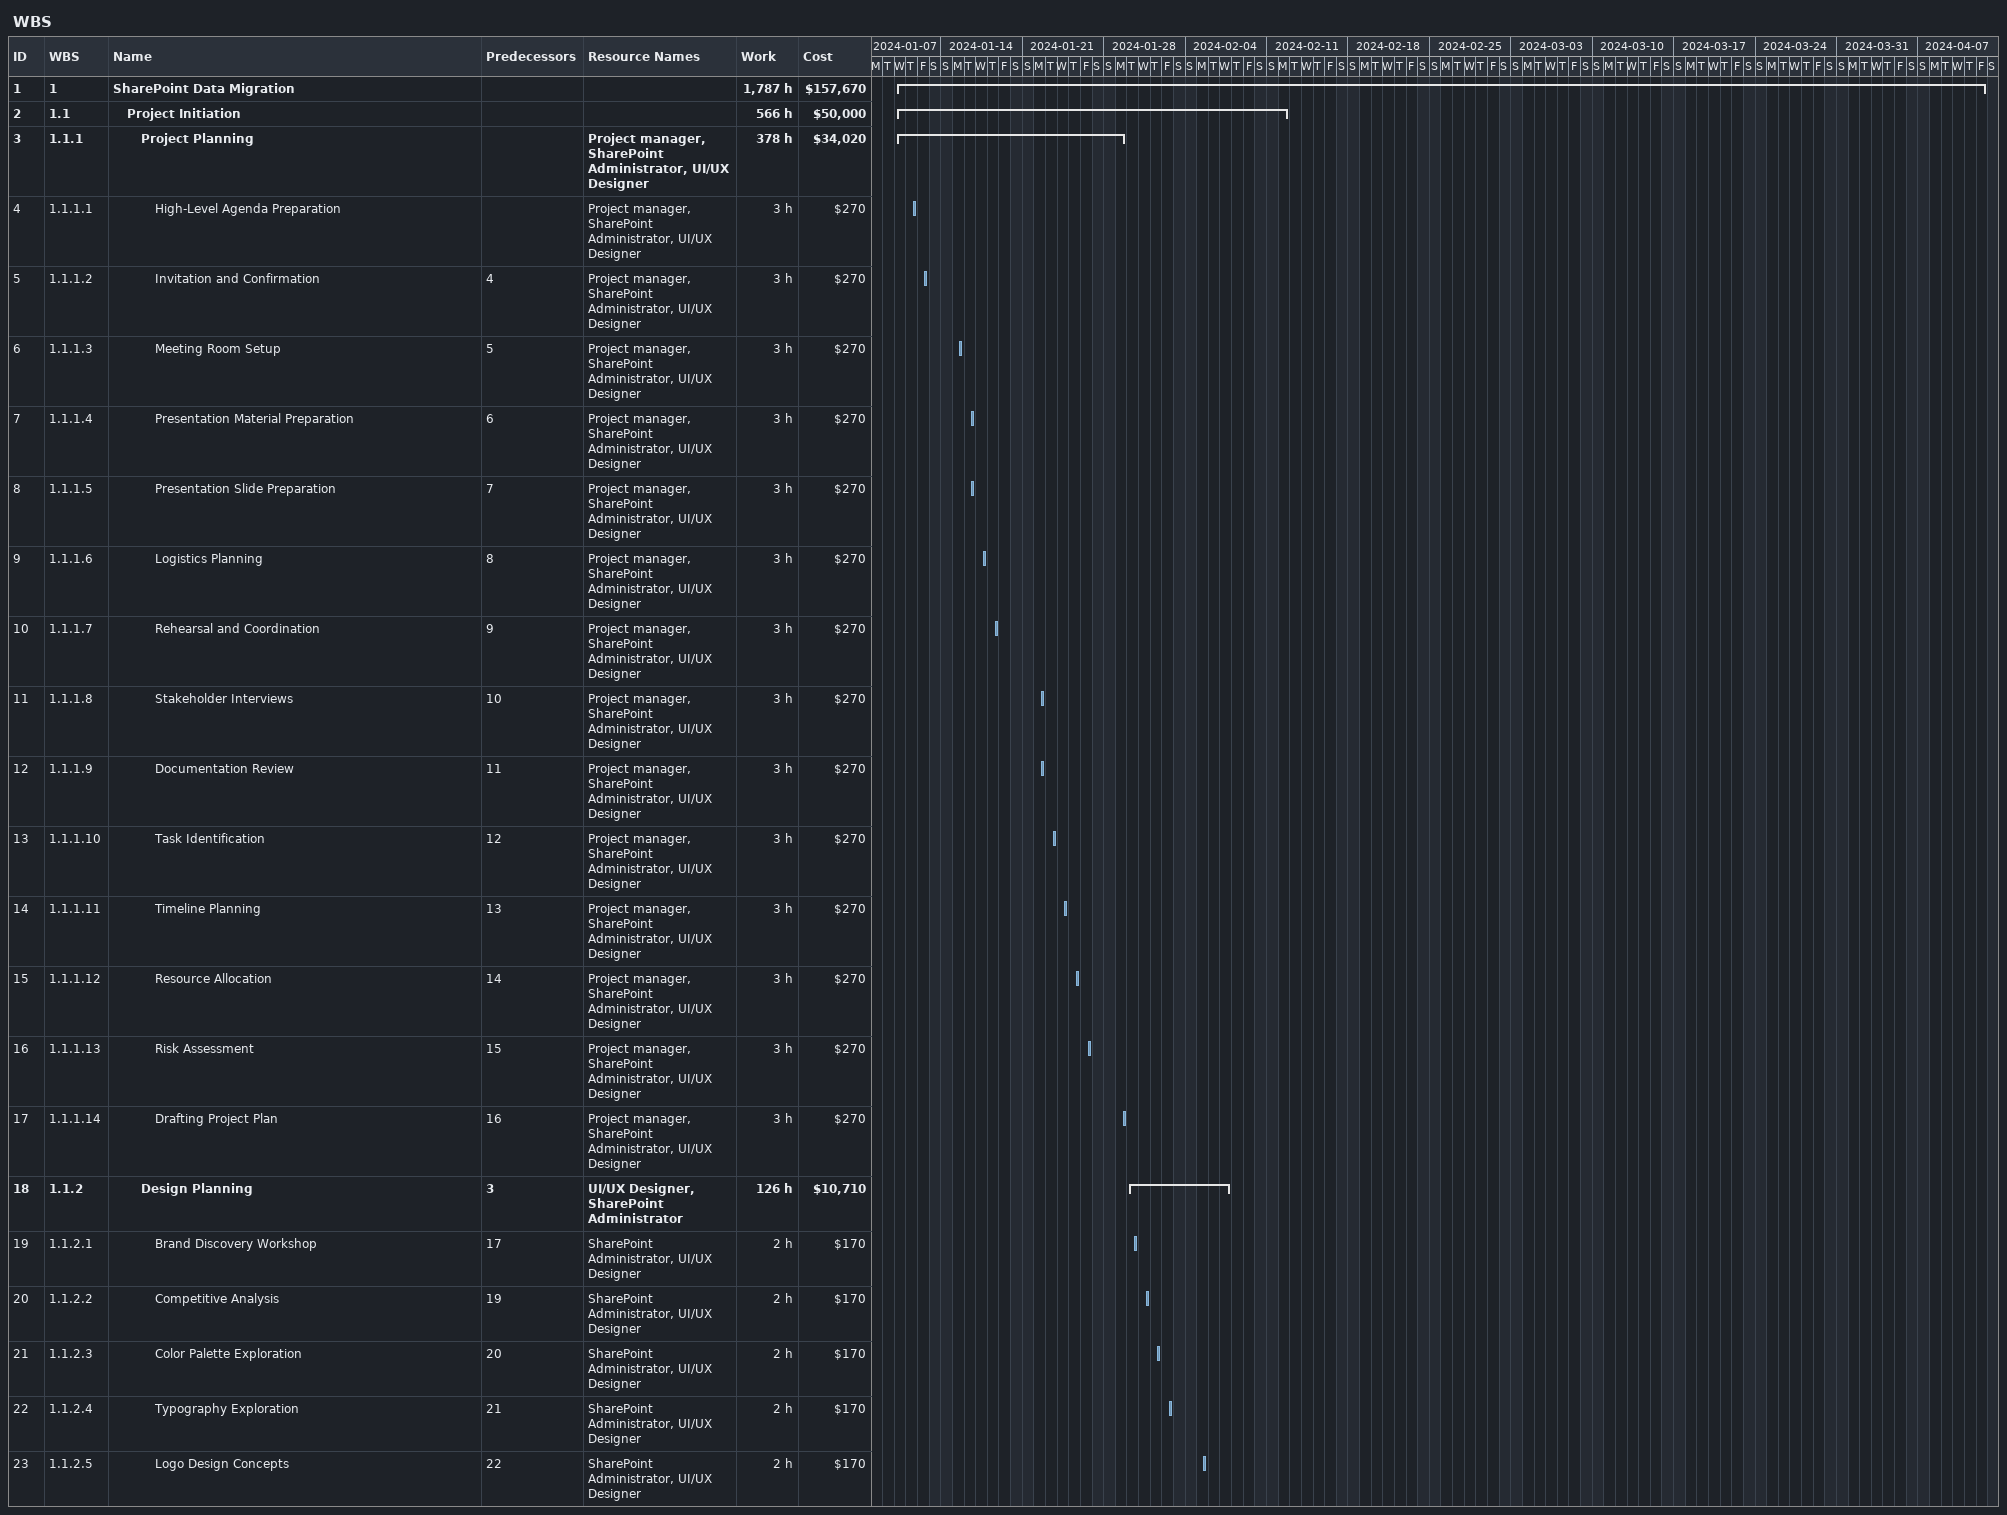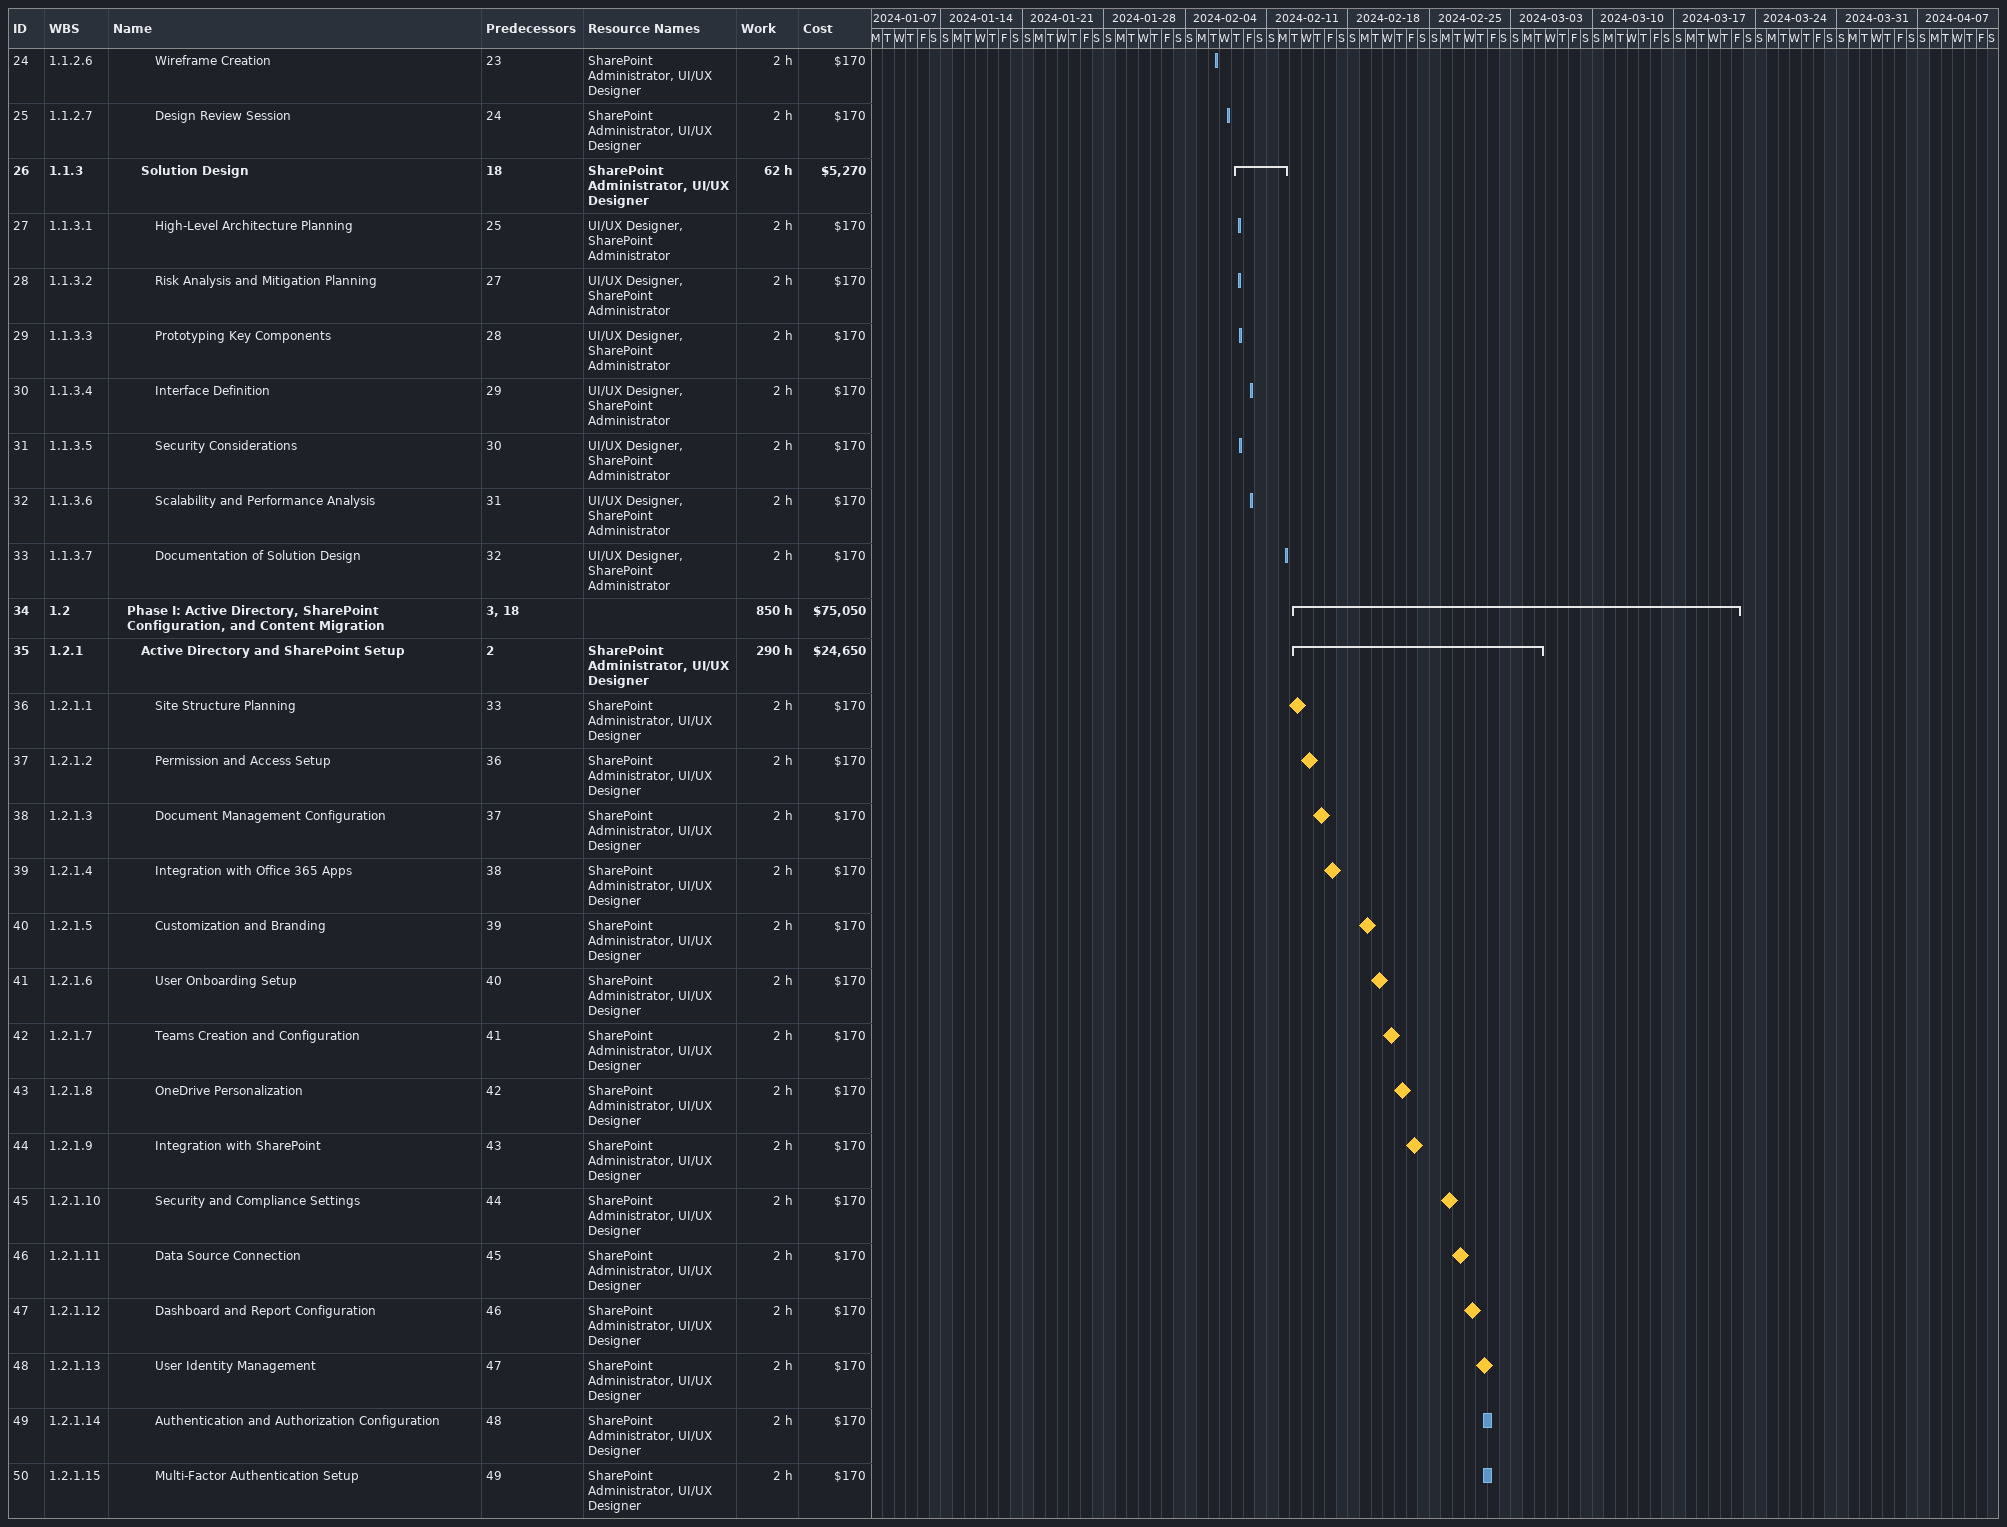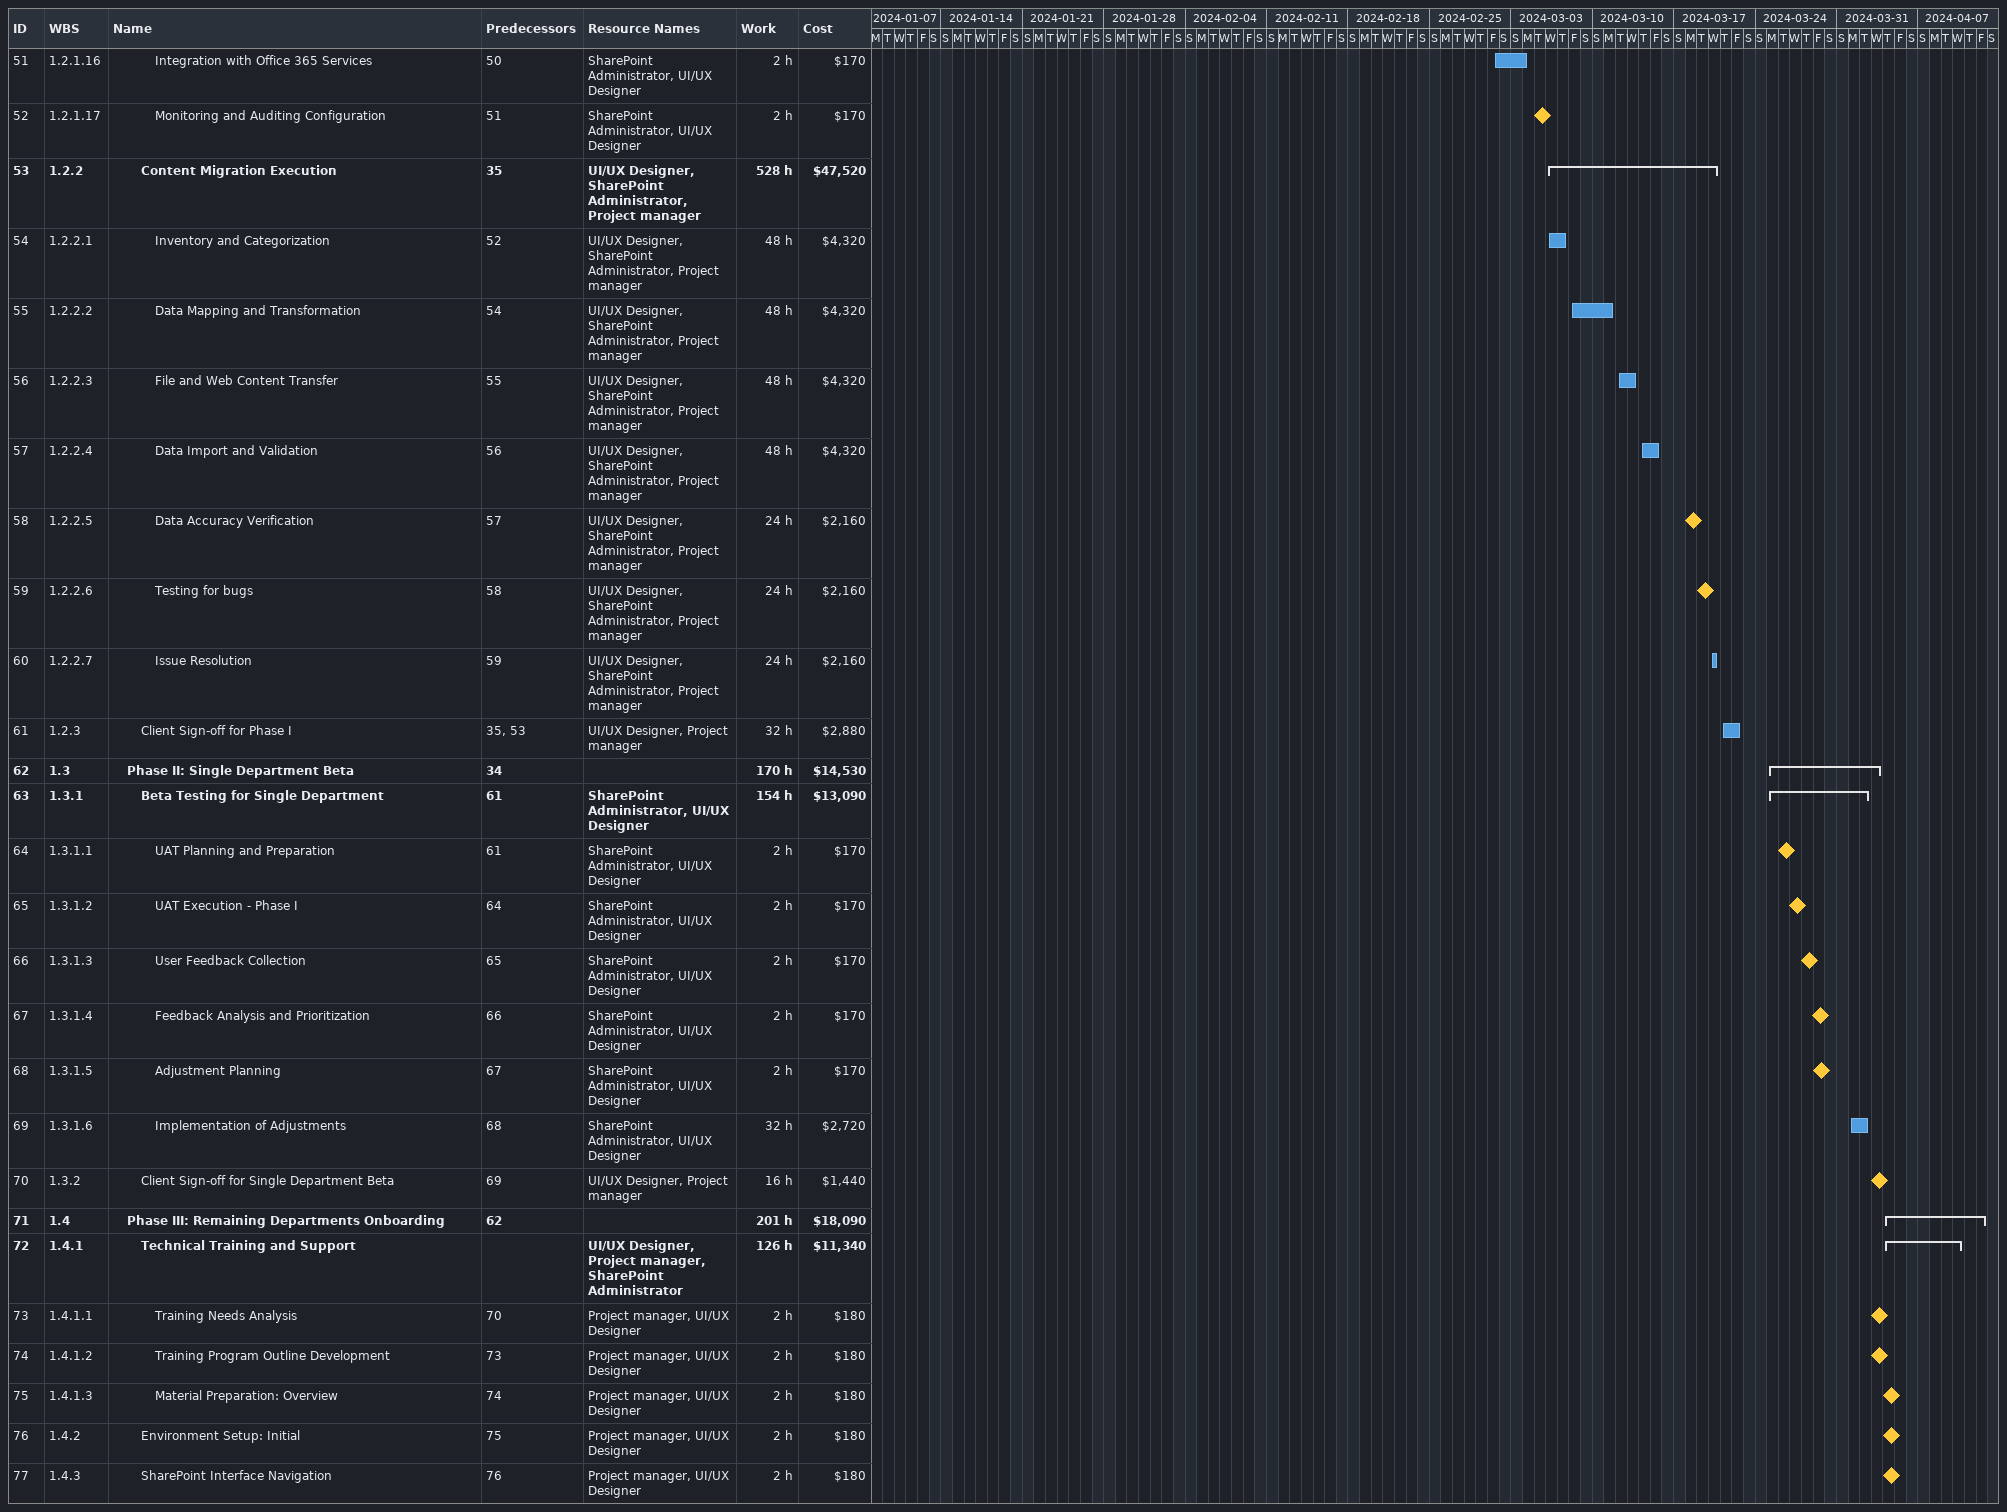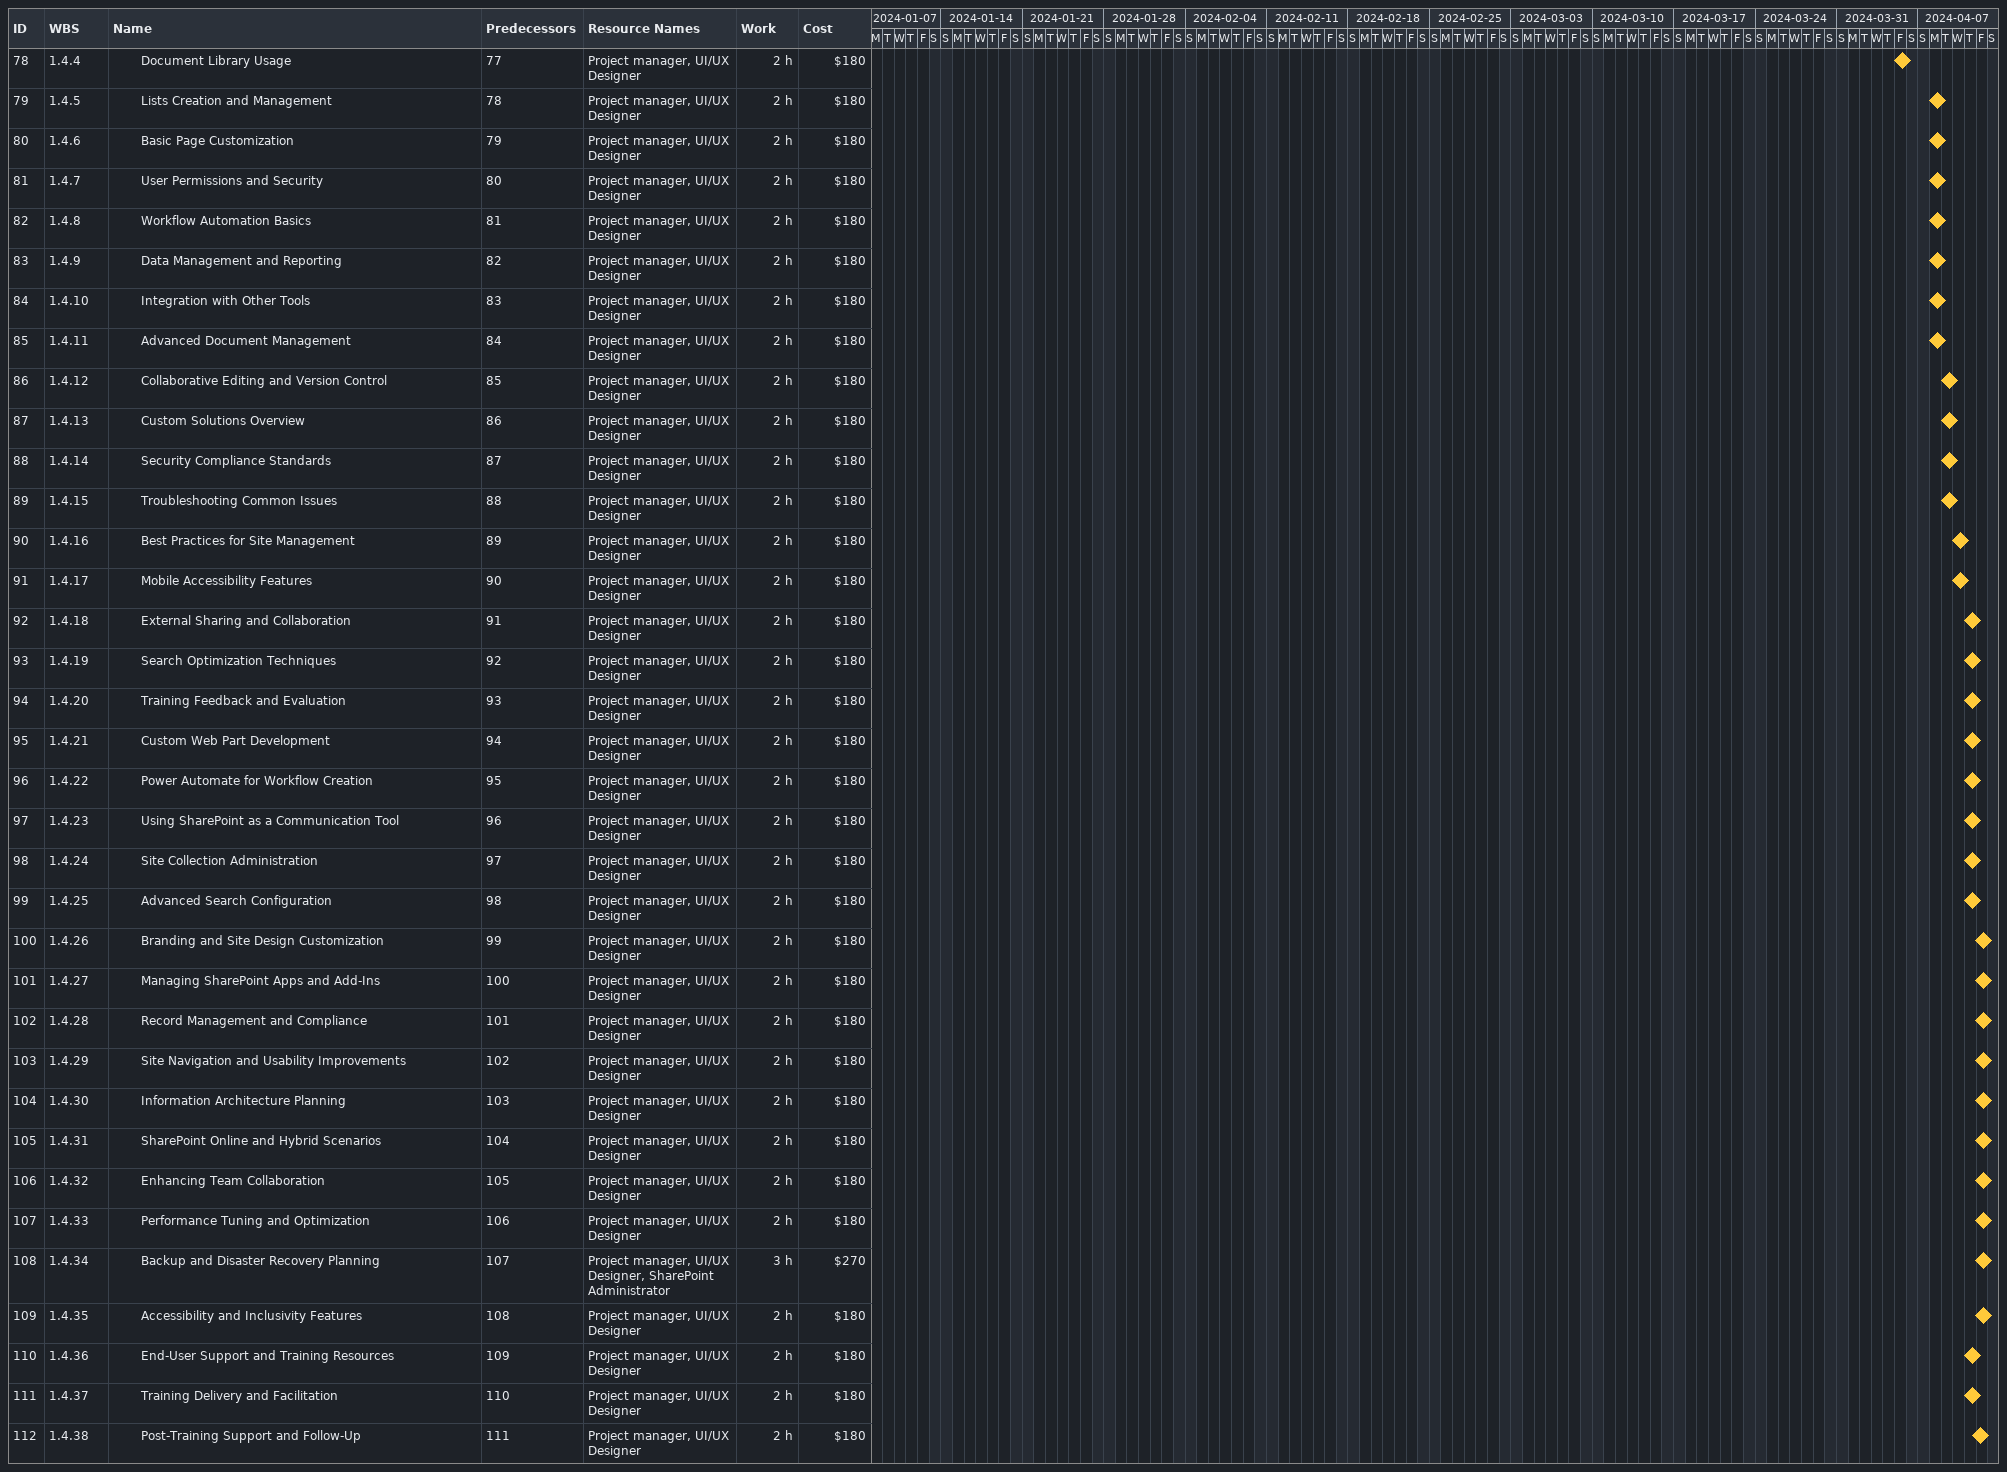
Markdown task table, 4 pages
WBS

| ID | WBS | Task | Start | Finish | Predecessors | Resources | Work (h) | Cost ($) |
|---|---|---|---|---|---|---|---|---|
| 1 | 1 | **SharePoint Data Migration** | 2024-01-10 | 2024-04-12 |  |  | 1787 | 157670 |
| 2 | 1.1 | **Project Initiation** | 2024-01-10 | 2024-02-12 |  |  | 566 | 50000 |
| 3 | 1.1.1 | **Project Planning** | 2024-01-10 | 2024-01-29 |  | Project manager, SharePoint Administrator, UI/UX Designer | 378 | 34020 |
| 4 | 1.1.1.1 | High-Level Agenda Preparation | 2024-01-11 | 2024-01-11 |  | Project manager, SharePoint Administrator, UI/UX Designer | 3 | 270 |
| 5 | 1.1.1.2 | Invitation and Confirmation | 2024-01-12 | 2024-01-12 | 4 | Project manager, SharePoint Administrator, UI/UX Designer | 3 | 270 |
| 6 | 1.1.1.3 | Meeting Room Setup | 2024-01-15 | 2024-01-15 | 5 | Project manager, SharePoint Administrator, UI/UX Designer | 3 | 270 |
| 7 | 1.1.1.4 | Presentation Material Preparation | 2024-01-16 | 2024-01-16 | 6 | Project manager, SharePoint Administrator, UI/UX Designer | 3 | 270 |
| 8 | 1.1.1.5 | Presentation Slide Preparation | 2024-01-16 | 2024-01-16 | 7 | Project manager, SharePoint Administrator, UI/UX Designer | 3 | 270 |
| 9 | 1.1.1.6 | Logistics Planning | 2024-01-17 | 2024-01-17 | 8 | Project manager, SharePoint Administrator, UI/UX Designer | 3 | 270 |
| 10 | 1.1.1.7 | Rehearsal and Coordination | 2024-01-18 | 2024-01-18 | 9 | Project manager, SharePoint Administrator, UI/UX Designer | 3 | 270 |
| 11 | 1.1.1.8 | Stakeholder Interviews | 2024-01-22 | 2024-01-22 | 10 | Project manager, SharePoint Administrator, UI/UX Designer | 3 | 270 |
| 12 | 1.1.1.9 | Documentation Review | 2024-01-22 | 2024-01-22 | 11 | Project manager, SharePoint Administrator, UI/UX Designer | 3 | 270 |
| 13 | 1.1.1.10 | Task Identification | 2024-01-23 | 2024-01-23 | 12 | Project manager, SharePoint Administrator, UI/UX Designer | 3 | 270 |
| 14 | 1.1.1.11 | Timeline Planning | 2024-01-24 | 2024-01-24 | 13 | Project manager, SharePoint Administrator, UI/UX Designer | 3 | 270 |
| 15 | 1.1.1.12 | Resource Allocation | 2024-01-25 | 2024-01-25 | 14 | Project manager, SharePoint Administrator, UI/UX Designer | 3 | 270 |
| 16 | 1.1.1.13 | Risk Assessment | 2024-01-26 | 2024-01-26 | 15 | Project manager, SharePoint Administrator, UI/UX Designer | 3 | 270 |
| 17 | 1.1.1.14 | Drafting Project Plan | 2024-01-29 | 2024-01-29 | 16 | Project manager, SharePoint Administrator, UI/UX Designer | 3 | 270 |
| 18 | 1.1.2 | **Design Planning** | 2024-01-30 | 2024-02-07 | 3 | UI/UX Designer, SharePoint Administrator | 126 | 10710 |
| 19 | 1.1.2.1 | Brand Discovery Workshop | 2024-01-30 | 2024-01-30 | 17 | SharePoint Administrator, UI/UX Designer | 2 | 170 |
| 20 | 1.1.2.2 | Competitive Analysis | 2024-01-31 | 2024-01-31 | 19 | SharePoint Administrator, UI/UX Designer | 2 | 170 |
| 21 | 1.1.2.3 | Color Palette Exploration | 2024-02-01 | 2024-02-01 | 20 | SharePoint Administrator, UI/UX Designer | 2 | 170 |
| 22 | 1.1.2.4 | Typography Exploration | 2024-02-02 | 2024-02-02 | 21 | SharePoint Administrator, UI/UX Designer | 2 | 170 |
| 23 | 1.1.2.5 | Logo Design Concepts | 2024-02-05 | 2024-02-05 | 22 | SharePoint Administrator, UI/UX Designer | 2 | 170 |
| 24 | 1.1.2.6 | Wireframe Creation | 2024-02-06 | 2024-02-06 | 23 | SharePoint Administrator, UI/UX Designer | 2 | 170 |
| 25 | 1.1.2.7 | Design Review Session | 2024-02-07 | 2024-02-07 | 24 | SharePoint Administrator, UI/UX Designer | 2 | 170 |
| 26 | 1.1.3 | **Solution Design** | 2024-02-08 | 2024-02-12 | 18 | SharePoint Administrator, UI/UX Designer | 62 | 5270 |
| 27 | 1.1.3.1 | High-Level Architecture Planning | 2024-02-08 | 2024-02-08 | 25 | UI/UX Designer, SharePoint Administrator | 2 | 170 |
| 28 | 1.1.3.2 | Risk Analysis and Mitigation Planning | 2024-02-08 | 2024-02-08 | 27 | UI/UX Designer, SharePoint Administrator | 2 | 170 |
| 29 | 1.1.3.3 | Prototyping Key Components | 2024-02-08 | 2024-02-08 | 28 | UI/UX Designer, SharePoint Administrator | 2 | 170 |
| 30 | 1.1.3.4 | Interface Definition | 2024-02-09 | 2024-02-09 | 29 | UI/UX Designer, SharePoint Administrator | 2 | 170 |
| 31 | 1.1.3.5 | Security Considerations | 2024-02-08 | 2024-02-08 | 30 | UI/UX Designer, SharePoint Administrator | 2 | 170 |
| 32 | 1.1.3.6 | Scalability and Performance Analysis | 2024-02-09 | 2024-02-09 | 31 | UI/UX Designer, SharePoint Administrator | 2 | 170 |
| 33 | 1.1.3.7 | Documentation of Solution Design | 2024-02-12 | 2024-02-12 | 32 | UI/UX Designer, SharePoint Administrator | 2 | 170 |
| 34 | 1.2 | **Phase I: Active Directory, SharePoint Configuration, and Content Migration** | 2024-02-13 | 2024-03-22 | 3, 18 |  | 850 | 75050 |
| 35 | 1.2.1 | **Active Directory and SharePoint Setup** | 2024-02-13 | 2024-03-05 | 2 | SharePoint Administrator, UI/UX Designer | 290 | 24650 |
| 36 | 1.2.1.1 | Site Structure Planning (milestone) | 2024-02-13 | 2024-02-13 | 33 | SharePoint Administrator, UI/UX Designer | 2 | 170 |
| 37 | 1.2.1.2 | Permission and Access Setup (milestone) | 2024-02-14 | 2024-02-14 | 36 | SharePoint Administrator, UI/UX Designer | 2 | 170 |
| 38 | 1.2.1.3 | Document Management Configuration (milestone) | 2024-02-15 | 2024-02-15 | 37 | SharePoint Administrator, UI/UX Designer | 2 | 170 |
| 39 | 1.2.1.4 | Integration with Office 365 Apps (milestone) | 2024-02-16 | 2024-02-16 | 38 | SharePoint Administrator, UI/UX Designer | 2 | 170 |
| 40 | 1.2.1.5 | Customization and Branding (milestone) | 2024-02-19 | 2024-02-19 | 39 | SharePoint Administrator, UI/UX Designer | 2 | 170 |
| 41 | 1.2.1.6 | User Onboarding Setup (milestone) | 2024-02-20 | 2024-02-20 | 40 | SharePoint Administrator, UI/UX Designer | 2 | 170 |
| 42 | 1.2.1.7 | Teams Creation and Configuration (milestone) | 2024-02-21 | 2024-02-21 | 41 | SharePoint Administrator, UI/UX Designer | 2 | 170 |
| 43 | 1.2.1.8 | OneDrive Personalization (milestone) | 2024-02-22 | 2024-02-22 | 42 | SharePoint Administrator, UI/UX Designer | 2 | 170 |
| 44 | 1.2.1.9 | Integration with SharePoint (milestone) | 2024-02-23 | 2024-02-23 | 43 | SharePoint Administrator, UI/UX Designer | 2 | 170 |
| 45 | 1.2.1.10 | Security and Compliance Settings (milestone) | 2024-02-26 | 2024-02-26 | 44 | SharePoint Administrator, UI/UX Designer | 2 | 170 |
| 46 | 1.2.1.11 | Data Source Connection (milestone) | 2024-02-27 | 2024-02-27 | 45 | SharePoint Administrator, UI/UX Designer | 2 | 170 |
| 47 | 1.2.1.12 | Dashboard and Report Configuration (milestone) | 2024-02-28 | 2024-02-28 | 46 | SharePoint Administrator, UI/UX Designer | 2 | 170 |
| 48 | 1.2.1.13 | User Identity Management (milestone) | 2024-02-29 | 2024-02-29 | 47 | SharePoint Administrator, UI/UX Designer | 2 | 170 |
| 49 | 1.2.1.14 | Authentication and Authorization Configuration | 2024-02-29 | 2024-03-01 | 48 | SharePoint Administrator, UI/UX Designer | 2 | 170 |
| 50 | 1.2.1.15 | Multi-Factor Authentication Setup | 2024-02-29 | 2024-03-01 | 49 | SharePoint Administrator, UI/UX Designer | 2 | 170 |
| 51 | 1.2.1.16 | Integration with Office 365 Services | 2024-03-01 | 2024-03-04 | 50 | SharePoint Administrator, UI/UX Designer | 2 | 170 |
| 52 | 1.2.1.17 | Monitoring and Auditing Configuration (milestone) | 2024-03-05 | 2024-03-05 | 51 | SharePoint Administrator, UI/UX Designer | 2 | 170 |
| 53 | 1.2.2 | **Content Migration Execution** | 2024-03-06 | 2024-03-20 | 35 | UI/UX Designer, SharePoint Administrator, Project manager | 528 | 47520 |
| 54 | 1.2.2.1 | Inventory and Categorization | 2024-03-06 | 2024-03-07 | 52 | UI/UX Designer, SharePoint Administrator, Project manager | 48 | 4320 |
| 55 | 1.2.2.2 | Data Mapping and Transformation | 2024-03-08 | 2024-03-11 | 54 | UI/UX Designer, SharePoint Administrator, Project manager | 48 | 4320 |
| 56 | 1.2.2.3 | File and Web Content Transfer | 2024-03-12 | 2024-03-13 | 55 | UI/UX Designer, SharePoint Administrator, Project manager | 48 | 4320 |
| 57 | 1.2.2.4 | Data Import and Validation | 2024-03-14 | 2024-03-15 | 56 | UI/UX Designer, SharePoint Administrator, Project manager | 48 | 4320 |
| 58 | 1.2.2.5 | Data Accuracy Verification (milestone) | 2024-03-18 | 2024-03-18 | 57 | UI/UX Designer, SharePoint Administrator, Project manager | 24 | 2160 |
| 59 | 1.2.2.6 | Testing for bugs (milestone) | 2024-03-19 | 2024-03-19 | 58 | UI/UX Designer, SharePoint Administrator, Project manager | 24 | 2160 |
| 60 | 1.2.2.7 | Issue Resolution | 2024-03-20 | 2024-03-20 | 59 | UI/UX Designer, SharePoint Administrator, Project manager | 24 | 2160 |
| 61 | 1.2.3 | Client Sign-off for Phase I | 2024-03-21 | 2024-03-22 | 35, 53 | UI/UX Designer, Project manager | 32 | 2880 |
| 62 | 1.3 | **Phase II: Single Department Beta** | 2024-03-25 | 2024-04-03 | 34 |  | 170 | 14530 |
| 63 | 1.3.1 | **Beta Testing for Single Department** | 2024-03-25 | 2024-04-02 | 61 | SharePoint Administrator, UI/UX Designer | 154 | 13090 |
| 64 | 1.3.1.1 | UAT Planning and Preparation (milestone) | 2024-03-26 | 2024-03-26 | 61 | SharePoint Administrator, UI/UX Designer | 2 | 170 |
| 65 | 1.3.1.2 | UAT Execution - Phase I (milestone) | 2024-03-27 | 2024-03-27 | 64 | SharePoint Administrator, UI/UX Designer | 2 | 170 |
| 66 | 1.3.1.3 | User Feedback Collection (milestone) | 2024-03-28 | 2024-03-28 | 65 | SharePoint Administrator, UI/UX Designer | 2 | 170 |
| 67 | 1.3.1.4 | Feedback Analysis and Prioritization (milestone) | 2024-03-29 | 2024-03-29 | 66 | SharePoint Administrator, UI/UX Designer | 2 | 170 |
| 68 | 1.3.1.5 | Adjustment Planning (milestone) | 2024-03-29 | 2024-03-29 | 67 | SharePoint Administrator, UI/UX Designer | 2 | 170 |
| 69 | 1.3.1.6 | Implementation of Adjustments | 2024-04-01 | 2024-04-02 | 68 | SharePoint Administrator, UI/UX Designer | 32 | 2720 |
| 70 | 1.3.2 | Client Sign-off for Single Department Beta (milestone) | 2024-04-03 | 2024-04-03 | 69 | UI/UX Designer, Project manager | 16 | 1440 |
| 71 | 1.4 | **Phase III: Remaining Departments Onboarding** | 2024-04-04 | 2024-04-12 | 62 |  | 201 | 18090 |
| 72 | 1.4.1 | **Technical Training and Support** | 2024-04-04 | 2024-04-10 |  | UI/UX Designer, Project manager, SharePoint Administrator | 126 | 11340 |
| 73 | 1.4.1.1 | Training Needs Analysis (milestone) | 2024-04-03 | 2024-04-03 | 70 | Project manager, UI/UX Designer | 2 | 180 |
| 74 | 1.4.1.2 | Training Program Outline Development (milestone) | 2024-04-03 | 2024-04-03 | 73 | Project manager, UI/UX Designer | 2 | 180 |
| 75 | 1.4.1.3 | Material Preparation: Overview (milestone) | 2024-04-04 | 2024-04-04 | 74 | Project manager, UI/UX Designer | 2 | 180 |
| 76 | 1.4.2 | Environment Setup: Initial (milestone) | 2024-04-04 | 2024-04-04 | 75 | Project manager, UI/UX Designer | 2 | 180 |
| 77 | 1.4.3 | SharePoint Interface Navigation (milestone) | 2024-04-04 | 2024-04-04 | 76 | Project manager, UI/UX Designer | 2 | 180 |
| 78 | 1.4.4 | Document Library Usage (milestone) | 2024-04-05 | 2024-04-05 | 77 | Project manager, UI/UX Designer | 2 | 180 |
| 79 | 1.4.5 | Lists Creation and Management (milestone) | 2024-04-08 | 2024-04-08 | 78 | Project manager, UI/UX Designer | 2 | 180 |
| 80 | 1.4.6 | Basic Page Customization (milestone) | 2024-04-08 | 2024-04-08 | 79 | Project manager, UI/UX Designer | 2 | 180 |
| 81 | 1.4.7 | User Permissions and Security (milestone) | 2024-04-08 | 2024-04-08 | 80 | Project manager, UI/UX Designer | 2 | 180 |
| 82 | 1.4.8 | Workflow Automation Basics (milestone) | 2024-04-08 | 2024-04-08 | 81 | Project manager, UI/UX Designer | 2 | 180 |
| 83 | 1.4.9 | Data Management and Reporting (milestone) | 2024-04-08 | 2024-04-08 | 82 | Project manager, UI/UX Designer | 2 | 180 |
| 84 | 1.4.10 | Integration with Other Tools (milestone) | 2024-04-08 | 2024-04-08 | 83 | Project manager, UI/UX Designer | 2 | 180 |
| 85 | 1.4.11 | Advanced Document Management (milestone) | 2024-04-08 | 2024-04-08 | 84 | Project manager, UI/UX Designer | 2 | 180 |
| 86 | 1.4.12 | Collaborative Editing and Version Control (milestone) | 2024-04-09 | 2024-04-09 | 85 | Project manager, UI/UX Designer | 2 | 180 |
| 87 | 1.4.13 | Custom Solutions Overview (milestone) | 2024-04-09 | 2024-04-09 | 86 | Project manager, UI/UX Designer | 2 | 180 |
| 88 | 1.4.14 | Security Compliance Standards (milestone) | 2024-04-09 | 2024-04-09 | 87 | Project manager, UI/UX Designer | 2 | 180 |
| 89 | 1.4.15 | Troubleshooting Common Issues (milestone) | 2024-04-09 | 2024-04-09 | 88 | Project manager, UI/UX Designer | 2 | 180 |
| 90 | 1.4.16 | Best Practices for Site Management (milestone) | 2024-04-10 | 2024-04-10 | 89 | Project manager, UI/UX Designer | 2 | 180 |
| 91 | 1.4.17 | Mobile Accessibility Features (milestone) | 2024-04-10 | 2024-04-10 | 90 | Project manager, UI/UX Designer | 2 | 180 |
| 92 | 1.4.18 | External Sharing and Collaboration (milestone) | 2024-04-11 | 2024-04-11 | 91 | Project manager, UI/UX Designer | 2 | 180 |
| 93 | 1.4.19 | Search Optimization Techniques (milestone) | 2024-04-11 | 2024-04-11 | 92 | Project manager, UI/UX Designer | 2 | 180 |
| 94 | 1.4.20 | Training Feedback and Evaluation (milestone) | 2024-04-11 | 2024-04-11 | 93 | Project manager, UI/UX Designer | 2 | 180 |
| 95 | 1.4.21 | Custom Web Part Development (milestone) | 2024-04-11 | 2024-04-11 | 94 | Project manager, UI/UX Designer | 2 | 180 |
| 96 | 1.4.22 | Power Automate for Workflow Creation (milestone) | 2024-04-11 | 2024-04-11 | 95 | Project manager, UI/UX Designer | 2 | 180 |
| 97 | 1.4.23 | Using SharePoint as a Communication Tool (milestone) | 2024-04-11 | 2024-04-11 | 96 | Project manager, UI/UX Designer | 2 | 180 |
| 98 | 1.4.24 | Site Collection Administration (milestone) | 2024-04-11 | 2024-04-11 | 97 | Project manager, UI/UX Designer | 2 | 180 |
| 99 | 1.4.25 | Advanced Search Configuration (milestone) | 2024-04-11 | 2024-04-11 | 98 | Project manager, UI/UX Designer | 2 | 180 |
| 100 | 1.4.26 | Branding and Site Design Customization (milestone) | 2024-04-12 | 2024-04-12 | 99 | Project manager, UI/UX Designer | 2 | 180 |
| 101 | 1.4.27 | Managing SharePoint Apps and Add-Ins (milestone) | 2024-04-12 | 2024-04-12 | 100 | Project manager, UI/UX Designer | 2 | 180 |
| 102 | 1.4.28 | Record Management and Compliance (milestone) | 2024-04-12 | 2024-04-12 | 101 | Project manager, UI/UX Designer | 2 | 180 |
| 103 | 1.4.29 | Site Navigation and Usability Improvements (milestone) | 2024-04-12 | 2024-04-12 | 102 | Project manager, UI/UX Designer | 2 | 180 |
| 104 | 1.4.30 | Information Architecture Planning (milestone) | 2024-04-12 | 2024-04-12 | 103 | Project manager, UI/UX Designer | 2 | 180 |
| 105 | 1.4.31 | SharePoint Online and Hybrid Scenarios (milestone) | 2024-04-12 | 2024-04-12 | 104 | Project manager, UI/UX Designer | 2 | 180 |
| 106 | 1.4.32 | Enhancing Team Collaboration (milestone) | 2024-04-12 | 2024-04-12 | 105 | Project manager, UI/UX Designer | 2 | 180 |
| 107 | 1.4.33 | Performance Tuning and Optimization (milestone) | 2024-04-12 | 2024-04-12 | 106 | Project manager, UI/UX Designer | 2 | 180 |
| 108 | 1.4.34 | Backup and Disaster Recovery Planning (milestone) | 2024-04-12 | 2024-04-12 | 107 | Project manager, UI/UX Designer, SharePoint Administrator | 3 | 270 |
| 109 | 1.4.35 | Accessibility and Inclusivity Features (milestone) | 2024-04-12 | 2024-04-12 | 108 | Project manager, UI/UX Designer | 2 | 180 |
| 110 | 1.4.36 | End-User Support and Training Resources (milestone) | 2024-04-11 | 2024-04-11 | 109 | Project manager, UI/UX Designer | 2 | 180 |
| 111 | 1.4.37 | Training Delivery and Facilitation (milestone) | 2024-04-11 | 2024-04-11 | 110 | Project manager, UI/UX Designer | 2 | 180 |
| 112 | 1.4.38 | Post-Training Support and Follow-Up (milestone) | 2024-04-12 | 2024-04-12 | 111 | Project manager, UI/UX Designer | 2 | 180 |
